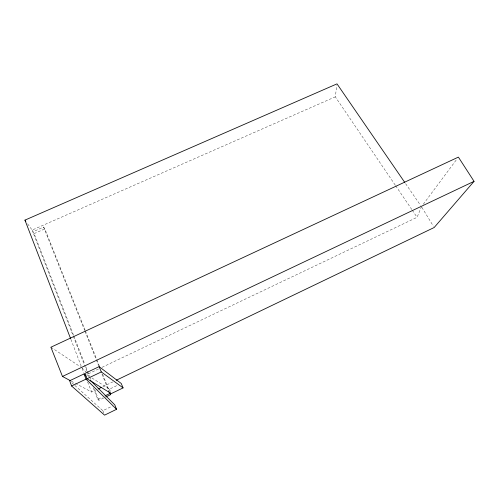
<?xml version="1.0" encoding="UTF-8"?>
<svg xmlns="http://www.w3.org/2000/svg" width="499" height="499" viewBox="0 0 499 499"><rect width="100%" height="100%" fill="white"/><g stroke="black" fill="none" stroke-linecap="round" stroke-linejoin="round"><path stroke-width="0.37" stroke-dasharray="2.5 1.87" d="M395.22 185.098L335.309 96.837L336.806 85.385M102.021 367.333L417.083 217.314L421.455 206.698M423.302 204.216L457.003 158.969M74.794 385.409L102.844 410.677L112.144 406.161M93.263 387.735L97.767 399.337L102.414 397.092M97.767 399.337L98.833 400.341L103.723 397.977M75.38 383.351L91.697 392.064L95.203 390.38M102.925 386.669L112.749 381.947M91.959 377.986L109.456 389.151L117.078 385.478M98.503 369.004L87.955 374.032L86.421 372.454M85.117 330.195L44.848 228.879L43.613 227.064L32.815 231.81L34.113 233.607L73.509 335.097M34.113 233.607L44.848 228.879M27.645 223.851L32.136 230.064L335.309 96.837M71.301 381.174L74.7 382.989M86.776 374.68L89.365 376.333M50.91 347.217L80.526 366.884M71.937 382.833L74.226 384.897M81.817 367.738L85.909 371.93M405.618 183.663L420.576 205.42M395.657 185.74L411.837 209.58M412.274 210.222L417.083 217.314M421.848 207.347L433.382 226.209M109.456 389.151L110.504 391.69M82.104 368.449L83.851 372.747M87.624 382.047L91.697 392.064M85.404 330.918L96.625 359.137M96.912 359.86L99.501 366.378M102.663 374.337L109.281 390.979M43.613 227.064L84.718 330.581M85.005 331.305L98.802 366.054M101.964 374.019L108.863 391.397M73.79 335.821L84.761 364.095M85.89 366.996L87.294 370.62M87.575 371.343L89.546 376.421M89.826 377.144L90.955 380.045M94.61 389.469L98.833 400.341M102.844 410.677L103.836 413.228M32.136 230.064L73.085 335.69M73.365 336.413L86.832 371.137M87.082 371.78L89.047 376.857M70.889 339.376L81.256 366.278"/><path stroke-width="0.75" d="M70.621 380.812L62.469 376.452L50.91 347.217L458.388 157.11L474.05 181.343L434.174 227.513L116.261 380.263M90.612 380.562L114.801 404.87L116.56 409.305L104.578 415.137L71.6 385.995L69.648 380.768L84.019 373.932L86.215 376.146M105.077 395.813L109.724 393.568L110.716 394.597L105.825 396.961M123.097 387.891L111.296 393.592L86.994 378.76L84.83 373.439L99.114 366.646L121.238 383.475L123.097 387.891L101.303 371.93L99.114 366.646M98.01 389.033L101.522 387.343M71.6 385.995L86.015 379.121L116.56 409.305M86.994 378.76L101.303 371.93M62.469 376.452L474.05 181.343M70.609 338.646L24.95 220.121L337.006 83.863L404.739 182.385M24.95 220.121L25.848 221.363M109.855 392.426L110.716 394.597M108.863 391.397L109.724 393.568M84.019 373.932L86.015 379.121"/></g></svg>
